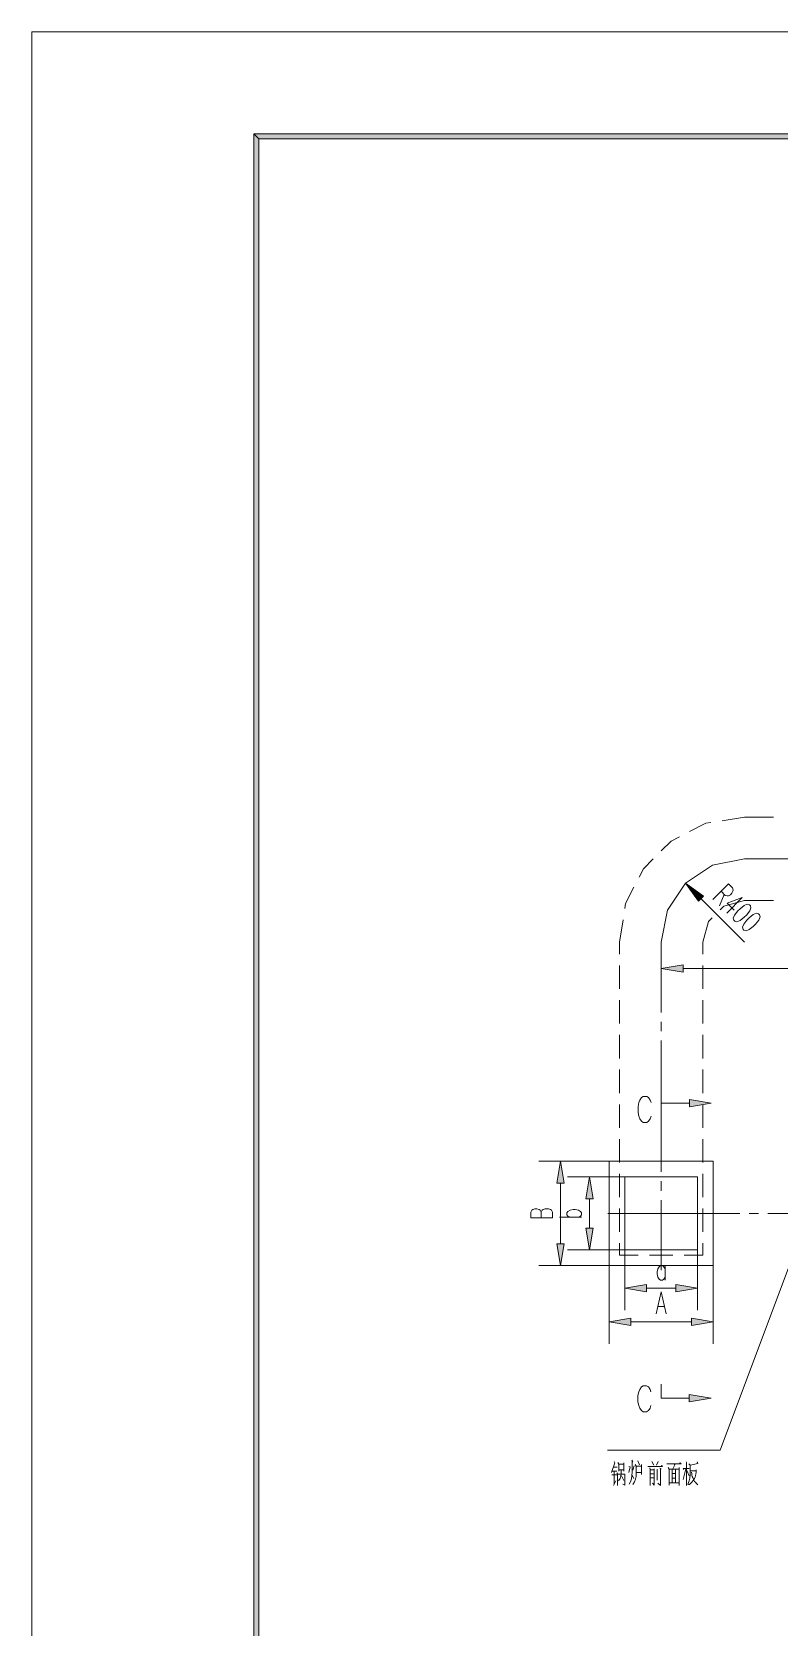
# Model space of a CAD drawing. Header units: millimetres. Extents: x 0 to 414, y 0 to 292.
# Drawn here: x 0 to 70.6, y 141.8 to 292.5 of the extents above; entities that cross this region are included whole.
import ezdxf

# ---------------------------------------------------------------- set-up
doc = ezdxf.new("R2010")
doc.units = ezdxf.units.MM

msp = doc.modelspace()

# ---------------------------------------------------------------- hatches: boundary and pattern name
h = msp.add_hatch(color=0)
h.dxf.hatch_style = 2
h.paths.add_polyline_path([(404.473833, 282.857222), (403.997583, 282.380972), (21.448889, 282.380972), (20.976167, 282.857222)])
h = msp.add_hatch(color=0)
h.dxf.hatch_style = 2
h.paths.add_polyline_path([(20.976167, 282.857222), (21.448889, 282.380972), (21.448889, 10.085917), (20.976167, 9.609667)])
h = msp.add_hatch(color=0)
h.dxf.hatch_style = 2
h.paths.add_polyline_path([(63.464722, 210.862333), (61.757278, 212.079417), (62.977889, 210.3755)])
h = msp.add_hatch(color=0)
h.dxf.hatch_style = 2
h.paths.add_polyline_path([(61.517389, 204.37475), (59.450111, 204.032556), (61.517389, 203.686833)])
h = msp.add_hatch(color=0)
h.dxf.hatch_style = 2
h.paths.add_polyline_path([(62.117111, 191.664167), (64.184389, 191.318444), (62.117111, 190.972722)])
h = msp.add_hatch(color=0)
h.dxf.hatch_style = 2
h.paths.add_polyline_path([(49.604083, 183.761944), (49.949806, 185.829222), (50.295528, 183.761944)])
h = msp.add_hatch(color=0)
h.dxf.hatch_style = 2
h.paths.add_polyline_path([(52.338111, 182.283806), (52.680306, 184.351083), (53.026028, 182.283806)])
h = msp.add_hatch(color=0)
h.dxf.hatch_style = 2
h.paths.add_polyline_path([(52.338111, 179.528611), (52.680306, 177.457806), (53.026028, 179.528611)])
h = msp.add_hatch(color=0)
h.dxf.hatch_style = 2
h.paths.add_polyline_path([(49.604083, 178.050472), (49.949806, 175.983194), (50.295528, 178.050472)])
h = msp.add_hatch(color=0)
h.dxf.hatch_style = 2
h.paths.add_polyline_path([(58.07075, 174.184028), (56.003472, 173.838306), (58.07075, 173.492583)])
h = msp.add_hatch(color=0)
h.dxf.hatch_style = 2
h.paths.add_polyline_path([(60.829472, 174.184028), (62.89675, 173.838306), (60.829472, 173.492583)])
h = msp.add_hatch(color=0)
h.dxf.hatch_style = 2
h.paths.add_polyline_path([(56.596139, 171.019611), (54.525333, 170.673889), (56.596139, 170.331694)])
h = msp.add_hatch(color=0)
h.dxf.hatch_style = 2
h.paths.add_polyline_path([(62.307611, 171.019611), (64.374889, 170.673889), (62.307611, 170.331694)])
h = msp.add_hatch(color=0)
h.dxf.hatch_style = 2
h.paths.add_polyline_path([(62.106528, 163.794722), (64.173806, 163.449), (62.106528, 163.103278)])

# ---------------------------------------------------------------- linework, layer by layer
at = {"color": 0, "lineweight": 0}
for points in [[(0, 0), (0, 292.466889), (414.0835, 292.466889), (414.0835, 0)], [(404.473833, 282.857222), (403.997583, 282.380972), (21.448889, 282.380972), (20.976167, 282.857222)], [(20.976167, 282.857222), (21.448889, 282.380972), (21.448889, 10.085917), (20.976167, 9.609667)], [(63.464722, 210.862333), (61.757278, 212.079417), (62.977889, 210.3755)], [(67.789778, 210.047417), (67.588694, 210.103861), (67.295889, 209.983917), (66.904306, 209.677), (66.696167, 209.468861), (66.38925, 209.077278), (66.265778, 208.780944), (66.32575, 208.583389), (66.413944, 208.498722), (66.6115, 208.43875), (66.904306, 208.562222), (67.295889, 208.865611), (67.507556, 209.07375), (67.810944, 209.465333), (67.934417, 209.761667), (67.874444, 209.959222)], [(68.650556, 209.186639), (68.449472, 209.243083), (68.156667, 209.123139), (67.765083, 208.816222), (67.556944, 208.608083), (67.250028, 208.2165), (67.126556, 207.920167), (67.186528, 207.722611), (67.274722, 207.637944), (67.472278, 207.577972), (67.765083, 207.701444), (68.156667, 208.004833), (68.368333, 208.212972), (68.671722, 208.604556), (68.795194, 208.900889), (68.735222, 209.098444)], [(61.517389, 204.37475), (59.450111, 204.032556), (61.517389, 203.686833)], [(62.117111, 191.664167), (64.184389, 191.318444), (62.117111, 190.972722)], [(49.604083, 183.761944), (49.949806, 185.829222), (50.295528, 183.761944)], [(52.338111, 182.283806), (52.680306, 184.351083), (53.026028, 182.283806)], [(52.338111, 179.528611), (52.680306, 177.457806), (53.026028, 179.528611)], [(49.604083, 178.050472), (49.949806, 175.983194), (50.295528, 178.050472)], [(58.07075, 174.184028), (56.003472, 173.838306), (58.07075, 173.492583)], [(60.829472, 174.184028), (62.89675, 173.838306), (60.829472, 173.492583)], [(56.596139, 171.019611), (54.525333, 170.673889), (56.596139, 170.331694)], [(62.307611, 171.019611), (64.374889, 170.673889), (62.307611, 170.331694)], [(62.106528, 163.794722), (64.173806, 163.449), (62.106528, 163.103278)]]:
    msp.add_lwpolyline(points, close=True, dxfattribs=at)
for points in [[(64.152639, 217.822639), (63.676389, 217.748556), (62.131222, 216.961861)], [(67.327639, 218.327111), (65.200389, 217.988444)], [(70.061667, 218.327111), (67.327639, 218.327111)], [(61.18225, 216.478556), (60.381444, 216.069333), (59.450111, 215.138)], [(58.698694, 214.386583), (57.767361, 213.45525), (57.361667, 212.654444)], [(67.327639, 214.386583), (64.314917, 213.786861), (61.757278, 212.079417), (60.049833, 209.525306), (59.450111, 206.509056)], [(67.327639, 214.386583), (80.017056, 214.386583)], [(56.878361, 211.705472), (56.088139, 210.160306), (56.014056, 209.687583)], [(65.810694, 212.0265), (64.346667, 210.562472)], [(65.415583, 211.028139), (64.949917, 209.959222)], [(65.810694, 212.0265), (66.195222, 211.638444), (66.255194, 211.440889), (66.2305, 211.328), (66.131722, 211.144556), (65.994139, 211.003444), (65.810694, 210.908194), (65.697806, 210.8835), (65.50025, 210.939944), (65.112194, 211.328)], [(67.327639, 206.509056), (63.221306, 210.618917)], [(67.327639, 210.449583), (65.359139, 209.920417), (65.013417, 209.574694)], [(67.098333, 210.735333), (65.637833, 209.271306)], [(67.098333, 210.735333), (65.694278, 210.188528), (66.339861, 209.542944)], [(70.061667, 210.449583), (67.327639, 210.449583)], [(55.84825, 208.636306), (55.509583, 206.509056)], [(64.262, 208.823278), (63.916278, 208.477556), (63.390639, 206.509056)], [(55.509583, 206.509056), (55.509583, 205.387222)], [(59.450111, 206.509056), (59.450111, 199.890944)], [(63.390639, 206.509056), (63.390639, 205.387222)], [(55.509583, 204.321833), (55.509583, 202.106389)], [(59.450111, 204.540556), (59.450111, 201.965278)], [(88.892944, 204.032556), (61.517389, 204.032556)], [(63.390639, 204.321833), (63.390639, 202.106389)], [(55.509583, 201.044528), (55.509583, 198.829083)], [(63.390639, 201.044528), (63.390639, 198.829083)], [(59.450111, 199.005472), (59.450111, 198.12)], [(55.509583, 197.763694), (55.509583, 195.54825)], [(63.390639, 197.763694), (63.390639, 195.54825)], [(59.450111, 197.231), (59.450111, 184.823806)], [(55.509583, 194.486389), (55.509583, 192.270944)], [(63.390639, 194.486389), (63.390639, 192.270944)], [(58.501139, 191.367833), (58.416472, 191.600667), (58.254194, 191.837028), (58.088389, 191.953444), (57.760306, 191.953444), (57.598028, 191.837028), (57.432222, 191.600667), (57.351083, 191.367833), (57.269944, 191.015056), (57.269944, 190.429444), (57.351083, 190.076667), (57.432222, 189.843833), (57.598028, 189.607472), (57.760306, 189.491056), (58.088389, 189.491056), (58.254194, 189.607472), (58.416472, 189.843833), (58.501139, 190.076667)], [(62.117111, 191.318444), (59.450111, 191.318444)], [(59.450111, 191.318444), (59.450111, 189.974361)], [(55.509583, 191.205556), (55.509583, 188.990111)], [(63.390639, 191.205556), (63.390639, 188.990111)], [(55.509583, 187.92825), (55.509583, 185.712806)], [(63.390639, 187.92825), (63.390639, 185.712806)], [(54.525333, 185.829222), (47.882528, 185.829222)], [(54.525333, 185.829222), (64.374889, 185.829222)], [(54.525333, 185.829222), (54.525333, 175.983194)], [(64.374889, 185.829222), (64.374889, 175.983194)], [(49.949806, 183.761944), (49.949806, 178.050472)], [(56.003472, 184.351083), (50.613028, 184.351083)], [(55.509583, 184.647417), (55.509583, 182.431972)], [(56.003472, 184.351083), (62.89675, 184.351083)], [(56.003472, 184.351083), (56.003472, 177.457806)], [(59.450111, 183.938333), (59.450111, 183.052861)], [(62.89675, 184.351083), (62.89675, 177.457806)], [(63.390639, 184.647417), (63.390639, 182.431972)], [(52.680306, 182.283806), (52.680306, 179.528611)], [(47.124056, 180.481111), (47.124056, 181.027917), (47.222833, 181.211361), (47.321611, 181.271333), (47.515639, 181.331306), (47.713194, 181.331306), (47.91075, 181.271333), (48.009528, 181.211361), (48.108306, 181.027917)], [(48.108306, 180.481111), (48.108306, 181.027917), (48.207083, 181.211361), (48.305861, 181.271333), (48.503417, 181.331306), (48.796222, 181.331306), (48.993778, 181.271333), (49.092556, 181.211361), (49.191333, 181.027917), (49.191333, 180.481111)], [(50.838806, 180.541083), (50.64125, 180.661028), (50.546, 180.7845), (50.546, 180.967944), (50.64125, 181.087889), (50.838806, 181.211361), (51.135139, 181.271333), (51.332694, 181.271333), (51.629028, 181.211361), (51.823056, 181.087889), (51.921833, 180.967944), (51.921833, 180.7845), (51.823056, 180.661028), (51.629028, 180.541083)], [(54.412444, 180.904444), (66.869028, 180.904444)], [(55.509583, 181.370111), (55.509583, 179.154667)], [(59.450111, 182.167389), (59.450111, 175.54575)], [(63.390639, 181.370111), (63.390639, 179.154667)], [(67.758028, 180.904444), (68.6435, 180.904444)], [(69.528972, 180.904444), (81.936167, 180.904444)], [(47.124056, 180.481111), (49.191333, 180.481111)], [(49.854556, 180.541083), (51.921833, 180.541083)], [(55.509583, 178.089278), (55.509583, 176.967444)], [(63.390639, 178.089278), (63.390639, 176.967444)], [(56.003472, 177.457806), (50.613028, 177.457806)], [(55.509583, 176.967444), (57.280528, 176.967444)], [(56.003472, 177.457806), (62.89675, 177.457806)], [(56.003472, 177.457806), (56.003472, 171.771028)], [(58.342389, 176.967444), (60.557833, 176.967444)], [(61.623222, 176.967444), (63.390639, 176.967444)], [(62.89675, 177.457806), (62.89675, 171.771028)], [(65.027528, 158.552444), (71.758528, 176.515889)], [(54.525333, 175.983194), (47.882528, 175.983194)], [(54.525333, 175.983194), (64.374889, 175.983194)], [(54.525333, 175.983194), (54.525333, 168.606611)], [(59.817, 175.679806), (59.693528, 175.877361), (59.573583, 175.976139), (59.390139, 175.976139), (59.266667, 175.877361), (59.146722, 175.679806), (59.08675, 175.383472), (59.08675, 175.189444), (59.146722, 174.893111), (59.266667, 174.695556), (59.390139, 174.596778), (59.573583, 174.596778), (59.693528, 174.695556), (59.817, 174.893111)], [(59.817, 175.976139), (59.817, 174.596778)], [(64.374889, 175.983194), (64.374889, 168.606611)], [(58.07075, 173.838306), (60.829472, 173.838306)], [(59.450111, 173.503167), (58.963278, 171.432361)], [(59.450111, 173.503167), (59.936944, 171.432361)], [(59.146722, 172.123806), (59.7535, 172.123806)], [(56.596139, 170.673889), (62.307611, 170.673889)], [(58.487028, 164.055778), (58.405889, 164.292139), (58.240083, 164.524972), (58.077806, 164.641389), (57.749722, 164.641389), (57.583917, 164.524972), (57.421639, 164.292139), (57.336972, 164.055778), (57.255833, 163.706528), (57.255833, 163.117389), (57.336972, 162.768139), (57.421639, 162.531778), (57.583917, 162.298944), (57.749722, 162.182528), (58.077806, 162.182528), (58.240083, 162.298944), (58.405889, 162.531778), (58.487028, 162.768139)], [(59.436, 163.449), (59.436, 164.793083)], [(62.106528, 163.449), (59.436, 163.449)], [(54.377167, 158.552444), (65.027528, 158.552444)], [(55.012167, 157.490583), (55.061556, 157.342417), (54.751111, 156.456944)], [(54.941611, 156.950833), (55.304972, 156.950833)], [(55.354361, 157.391806), (55.460194, 157.222472), (55.460194, 156.580417)], [(55.664806, 156.6545), (55.664806, 156.333472), (55.633056, 156.11475), (55.5625, 155.8925), (55.424917, 155.67025)], [(55.442556, 157.222472), (55.908222, 157.222472)], [(55.460194, 156.703889), (55.908222, 156.703889)], [(55.908222, 157.367111), (55.908222, 156.580417)], [(56.388, 157.024917), (56.529111, 156.975528), (56.405639, 156.43225)], [(56.666694, 157.614056), (56.769, 157.441194), (56.716083, 157.490583), (56.698444, 156.481639), (56.684333, 156.160611), (56.631417, 155.843111), (56.560861, 155.571472), (56.440917, 155.349222)], [(56.906583, 157.074306), (56.769, 156.679194)], [(56.99125, 157.197778), (57.097083, 157.049611), (57.097083, 156.333472), (57.079444, 156.065361), (57.026528, 155.818417), (56.941861, 155.571472), (56.786639, 155.324528)], [(57.132361, 157.049611), (57.5945, 157.049611), (57.5945, 157.197778), (57.5945, 156.259389), (57.5945, 156.456944), (57.132361, 156.456944)], [(57.252306, 157.539972), (57.389889, 157.173083)], [(58.19775, 157.000222), (59.577111, 157.000222), (59.527722, 157.123694), (59.439528, 157.024917)], [(58.370611, 156.87675), (58.423528, 156.728583), (58.423528, 155.22575), (58.423528, 156.703889), (58.783361, 156.703889), (58.783361, 156.802667), (58.783361, 155.250444), (58.783361, 156.308778), (58.405889, 156.308778), (58.405889, 155.941889), (58.76925, 155.941889)], [(58.57875, 157.490583), (58.76925, 157.148389)], [(59.164361, 157.490583), (59.009139, 157.148389)], [(59.044417, 156.728583), (59.111444, 156.679194), (59.062056, 156.703889), (59.062056, 155.719639)], [(59.337222, 156.852056), (59.439528, 156.777972), (59.3725, 156.827361), (59.3725, 155.22575), (59.146722, 155.423306)], [(59.97575, 157.247167), (61.333944, 157.247167), (61.249278, 157.367111), (61.196361, 157.271861)], [(60.113333, 156.926139), (60.215639, 156.753278), (60.215639, 155.250444), (60.215639, 155.472694), (61.146972, 155.472694), (61.146972, 155.22575), (61.146972, 156.926139), (61.146972, 156.753278), (60.215639, 156.753278), (60.490806, 156.753278), (60.490806, 155.522083), (60.490806, 155.917194), (60.80125, 155.917194), (60.80125, 155.522083), (60.80125, 156.753278), (60.80125, 156.358167), (60.490806, 156.358167)], [(60.681306, 157.247167), (60.730694, 157.173083), (60.543722, 156.802667)], [(61.781972, 156.777972), (61.524444, 155.793722)], [(61.577361, 156.728583), (61.542083, 156.827361), (62.110056, 156.827361)], [(61.799611, 157.465889), (61.852528, 157.391806), (61.852528, 155.201056)], [(62.19825, 157.123694), (62.19825, 156.135917), (62.162972, 156.040667), (62.145333, 155.917194), (62.127694, 155.793722), (62.092417, 155.645556), (62.043028, 155.497389), (61.972472, 155.299833)], [(62.766222, 156.703889), (62.748583, 156.456944), (62.730944, 156.308778), (62.678028, 156.135917), (62.646278, 155.991278), (62.611, 155.8925), (62.526333, 155.769028), (62.438139, 155.645556), (62.353472, 155.522083), (62.247639, 155.423306), (62.127694, 155.324528), (62.043028, 155.299833)], [(62.850889, 157.465889), (62.903806, 157.293028), (62.19825, 157.123694), (62.078306, 157.271861)], [(54.786389, 156.21), (55.252056, 156.21)], [(54.839306, 156.580417), (55.252056, 156.580417)], [(54.941611, 155.22575), (55.167389, 155.645556)], [(55.012167, 156.580417), (55.012167, 155.349222)], [(55.252056, 156.407556), (55.336722, 156.333472), (55.336722, 155.201056)], [(55.354361, 156.284083), (56.028167, 156.284083), (56.028167, 155.250444), (55.820028, 155.349222)], [(55.700083, 156.135917), (55.925861, 155.694944)], [(56.684333, 156.234694), (56.853667, 155.867806)], [(58.645778, 155.448), (58.783361, 155.250444)], [(61.870167, 156.629806), (62.092417, 156.135917)], [(62.19825, 156.605111), (62.730944, 156.605111)], [(62.300556, 156.481639), (62.335833, 156.333472), (62.353472, 156.185306), (62.385222, 156.065361), (62.438139, 155.966583), (62.473417, 155.843111), (62.540444, 155.719639), (62.611, 155.596167), (62.695667, 155.522083), (62.748583, 155.448), (62.83325, 155.373917), (62.903806, 155.275139)]]:
    msp.add_lwpolyline(points, dxfattribs=at)

doc.saveas('drawing.dxf')
